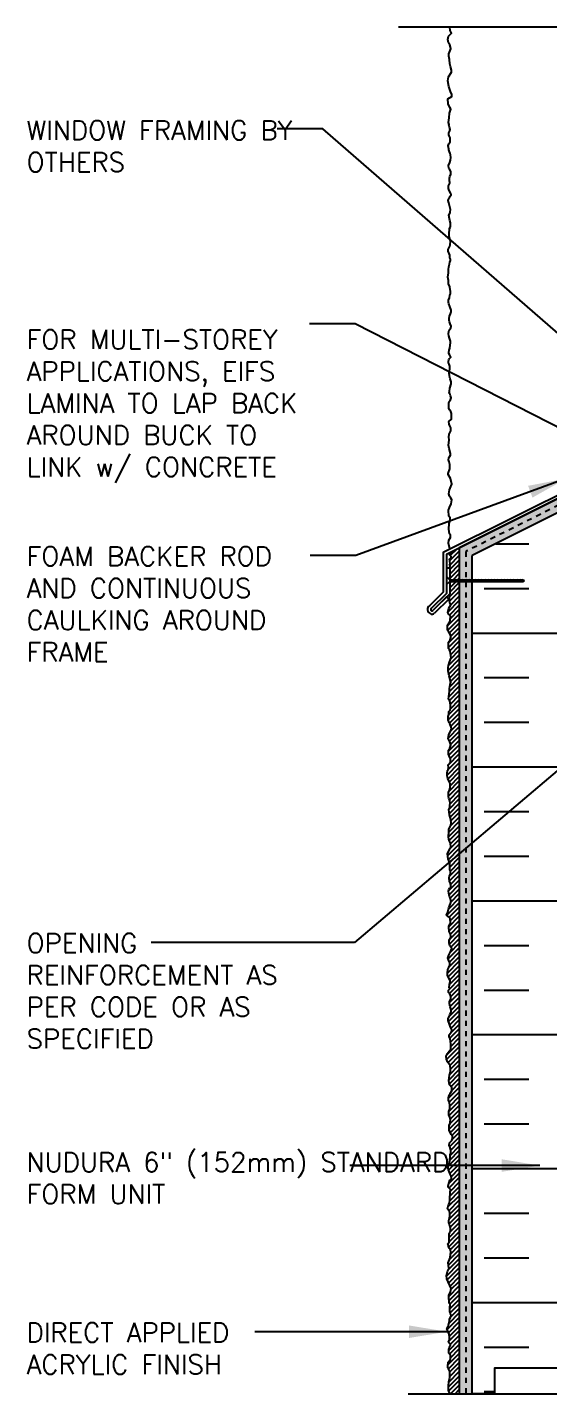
# Model space of a CAD drawing. Header units: inches. Extents: x 2793.9 to 2824.6, y 334.8 to 385.5.
# Drawn here: x 2793.93 to 2804.16, y 357.75 to 384.54 of the extents above; entities that cross this region are included whole.
import ezdxf

# ---------------------------------------------------------------- set-up
doc = ezdxf.new("R2010")
doc.units = ezdxf.units.IN
doc.header["$LTSCALE"] = 0.5
doc.header["$MEASUREMENT"] = 0
doc.linetypes.add('DASHED2', pattern=[0.375, 0.25, -0.125])
for name, color, linetype in [('HATCH', 12, 'CONTINUOUS'), ('LINE50', 5, 'CONTINUOUS'), ('LINE9', 9, 'CONTINUOUS'), ('TEXT', 4, 'CONTINUOUS')]:
    doc.layers.add(name, color=color, linetype=linetype)
doc.styles.add('DIM', font='romans.shx', dxfattribs={"width": 0.7})
doc.styles.get("Standard").update_dxf_attribs({"font": 'romans.shx'})
doc.dimstyles.new('ext_12', dxfattribs={"dimscale": 12, "dimtxt": 0.09375, "dimasz": 0.09375, "dimexe": 0.09375, "dimexo": 0.0625, "dimgap": 0.0625, "dimtad": 1, "dimdec": 1, "dimzin": 3, "dimdsep": 46, "dimlunit": 4, "dimtxsty": 'DIM', "dimcen": 0.09, "dimdle": 0.09375, "dimclrt": 4, "dimadec": 0, "dimazin": 0, "dimtfac": 1, "dimtdec": 1, "dimtmove": 2, "dimatfit": 3, "dimfxl": 1, "dimfrac": 2, "dimtolj": 1, "dimtzin": 0, "dimarcsym": 0})

msp = doc.modelspace()

# ---------------------------------------------------------------- hatches: boundary and pattern name
at = {"layer": 'HATCH'}
h = msp.add_hatch(dxfattribs=at)
h.set_pattern_fill('AR-SAND', color=256, scale=0.05)
h.set_pattern_definition([(37.5, (0, 0), (-0.003149668, 0.0963411885), [0, -0.076, 0, -0.085, 0, -0.08125]), (7.5, (0, 0), (0.088488835, 0.141107303), [0, -0.041, 0, -0.0685, 0, -0.02625]), (327.5, (-0.0615, 0), (0.155707093, 0.0002829527), [0, -0.025, 0, -0.09, 0, -0.1175]), (317.5, (-0.0615, 0), (0.15030633, 0.043883778), [0, -0.0125, 0, -0.059, 0, -0.0675])])
h.paths.add_polyline_path([(2809.578, 375.86, -0.414214), (2809.453, 375.735), (2806.096, 375.735), (2806.096, 375.672), (2805.783, 375.672), (2805.783, 375.608), (2809.578, 375.608)])
h.paths.add_polyline_path([(2802.516, 373.68), (2802.419, 373.68), (2802.391, 373.66), (2802.391, 357.753), (2802.516, 357.753)])
h.paths.add_polyline_path([(2802.641, 373.68), (2802.516, 373.68), (2802.516, 357.753), (2802.641, 357.753)])
edge = h.paths.add_edge_path()
edge.add_line((2805.266, 375.499), (2805.328, 375.553))
edge.add_line((2805.328, 375.553), (2805.328, 375.569))
edge.add_arc((2805.266, 375.569), 0.0625, 0, 116.5651)
edge.add_line((2805.238, 375.625), (2802.516, 374.264))
edge.add_line((2802.516, 374.264), (2802.516, 373.711))
edge.add_line((2802.516, 373.711), (2802.641, 373.711))
edge.add_line((2802.641, 373.711), (2802.641, 374.186))
edge.add_line((2802.641, 374.186), (2805.266, 375.499))
edge = h.paths.add_edge_path()
edge.add_line((2805.328, 375.553), (2805.391, 375.608))
edge.add_line((2805.391, 375.608), (2805.391, 375.672))
edge.add_line((2805.391, 375.672), (2805.052, 375.672))
edge.add_line((2805.052, 375.672), (2802.391, 374.341))
edge.add_line((2802.391, 374.341), (2802.391, 373.711))
edge.add_line((2802.391, 373.711), (2802.516, 373.711))
edge.add_line((2802.516, 373.711), (2802.516, 374.264))
edge.add_line((2802.516, 374.264), (2805.238, 375.625))
edge.add_arc((2805.266, 375.569), 0.0625, 0, 116.5651, ccw=False)
edge.add_line((2805.328, 375.569), (2805.328, 375.553))
h = msp.add_hatch(dxfattribs=at)
h.set_pattern_fill('INSUL', color=256, scale=7)
h.set_pattern_definition([(0, (85.1276, -147.084), (0, 2.625), []), (0, (85.1276, -146.209), (0, 2.625), [0.875, -0.875]), (0, (85.1276, -145.334), (0, 2.625), [0.875, -0.875])])
h.paths.add_polyline_path([(2805.266, 375.499), (2802.641, 374.186), (2802.641, 357.753), (2803.078, 357.753), (2803.078, 358.253), (2804.578, 358.253), (2804.578, 357.753), (2805.266, 357.753)])
h.paths.add_polyline_path([(2813.891, 375.608), (2811.266, 375.608), (2811.266, 357.753), (2811.953, 357.753), (2811.953, 358.253), (2813.453, 358.253), (2813.453, 357.753), (2813.891, 357.753)])
h = msp.add_hatch(dxfattribs=at)
h.set_pattern_fill('ANSI31', color=256, scale=0.5)
h.paths.add_polyline_path([(2802.203, 373.515), (2802.203, 373.437), (2802.208, 373.405), (2802.201, 373.38), (2802.198, 373.348), (2802.199, 373.303), (2802.207, 373.262), (2802.224, 373.217), (2802.188, 373.153), (2802.169, 373.067), (2802.185, 373.028), (2802.219, 373.001), (2802.21, 372.917), (2802.21, 372.903), (2802.194, 372.87), (2802.16, 372.817), (2802.157, 372.762), (2802.16, 372.723), (2802.188, 372.684), (2802.221, 372.634), (2802.224, 372.581), (2802.21, 372.531), (2802.18, 372.487), (2802.182, 372.362), (2802.196, 372.337), (2802.21, 372.303), (2802.227, 372.228), (2802.232, 372.181), (2802.216, 372.148), (2802.196, 372.095), (2802.182, 372.028), (2802.171, 371.989), (2802.171, 371.925), (2802.194, 371.828), (2802.224, 371.703), (2802.213, 371.659), (2802.199, 371.578), (2802.199, 371.523), (2802.185, 371.422), (2802.182, 371.37), (2802.205, 371.331), (2802.219, 371.261), (2802.219, 371.192), (2802.21, 371.157), (2802.188, 371.126), (2802.183, 371.067), (2802.176, 371.028), (2802.176, 370.964), (2802.193, 370.912), (2802.205, 370.893), (2802.23, 370.823), (2802.238, 370.789), (2802.216, 370.735), (2802.183, 370.676), (2802.176, 370.597), (2802.207, 370.533), (2802.223, 370.476), (2802.209, 370.427), (2802.207, 370.408), (2802.179, 370.37), (2802.181, 370.292), (2802.191, 370.26), (2802.217, 370.2), (2802.217, 370.139), (2802.191, 370.102), (2802.176, 370.085), (2802.181, 370.03), (2802.174, 369.993), (2802.163, 369.971), (2802.151, 369.922), (2802.155, 369.867), (2802.169, 369.814), (2802.189, 369.767), (2802.209, 369.719), (2802.209, 369.648), (2802.196, 369.587), (2802.179, 369.54), (2802.177, 369.495), (2802.179, 369.457), (2802.189, 369.427), (2802.207, 369.378), (2802.21, 369.33), (2802.205, 369.285), (2802.205, 369.248), (2802.188, 369.203), (2802.193, 369.159), (2802.202, 369.1), (2802.223, 369.013), (2802.233, 368.941), (2802.221, 368.885), (2802.184, 368.815), (2802.183, 368.748), (2802.181, 368.693), (2802.181, 368.67), (2802.184, 368.627), (2802.198, 368.589), (2802.216, 368.549), (2802.222, 368.467), (2802.21, 368.441), (2802.189, 368.397), (2802.16, 368.338), (2802.172, 368.238), (2802.205, 368.154), (2802.207, 368.033), (2802.216, 367.998), (2802.217, 367.939), (2802.202, 367.904), (2802.195, 367.859), (2802.2, 367.805), (2802.216, 367.755), (2802.229, 367.666), (2802.202, 367.666), (2802.188, 367.638), (2802.179, 367.605), (2802.183, 367.565), (2802.198, 367.502), (2802.209, 367.474), (2802.233, 367.41), (2802.217, 367.363), (2802.188, 367.278), (2802.167, 367.197), (2802.137, 367.136), (2802.205, 367.084), (2802.21, 367.06), (2802.219, 366.986), (2802.193, 366.947), (2802.183, 366.92), (2802.184, 366.902), (2802.195, 366.817), (2802.214, 366.774), (2802.226, 366.725), (2802.226, 366.695), (2802.193, 366.642), (2802.193, 366.59), (2802.205, 366.536), (2802.243, 366.484), (2802.216, 366.417), (2802.196, 366.377), (2802.183, 366.351), (2802.165, 366.299), (2802.179, 366.257), (2802.207, 366.198), (2802.207, 366.158), (2802.198, 366.139), (2802.184, 366.108), (2802.169, 366.068), (2802.157, 366.007), (2802.16, 365.962), (2802.181, 365.916), (2802.209, 365.856), (2802.212, 365.821), (2802.202, 365.779), (2802.191, 365.713), (2802.205, 365.693), (2802.179, 365.662), (2802.181, 365.618), (2802.203, 365.592), (2802.228, 365.54), (2802.226, 365.497), (2802.196, 365.437), (2802.202, 365.406), (2802.207, 365.37), (2802.214, 365.34), (2802.226, 365.3), (2802.235, 365.248), (2802.207, 365.191), (2802.2, 365.154), (2802.176, 365.107), (2802.176, 365.067), (2802.196, 364.998), (2802.221, 364.937), (2802.247, 364.887), (2802.236, 364.845), (2802.19, 364.788), (2802.193, 364.748), (2802.212, 364.71), (2802.223, 364.606), (2802.226, 364.547), (2802.226, 364.509), (2802.195, 364.471), (2802.162, 364.424), (2802.134, 364.373), (2802.139, 364.313), (2802.162, 364.257), (2802.214, 364.186), (2802.221, 364.118), (2802.217, 364.062), (2802.196, 363.996), (2802.188, 363.892), (2802.2, 363.807), (2802.245, 363.757), (2802.245, 363.694), (2802.209, 363.637), (2802.193, 363.613), (2802.181, 363.562), (2802.179, 363.533), (2802.179, 363.528), (2802.181, 363.505), (2802.198, 363.463), (2802.203, 363.404), (2802.203, 363.349), (2802.198, 363.319), (2802.186, 363.284), (2802.188, 363.257), (2802.189, 363.22), (2802.203, 363.173), (2802.217, 363.128), (2802.21, 363.079), (2802.209, 363.053), (2802.193, 363.017), (2802.193, 363), (2802.195, 362.956), (2802.191, 362.913), (2802.214, 362.88), (2802.229, 362.838), (2802.256, 362.805), (2802.261, 362.757), (2802.245, 362.715), (2802.2, 362.673), (2802.193, 362.617), (2802.2, 362.593), (2802.214, 362.572), (2802.223, 362.527), (2802.228, 362.466), (2802.21, 362.44), (2802.209, 362.392), (2802.205, 362.35), (2802.205, 362.316), (2802.191, 362.281), (2802.183, 362.255), (2802.174, 362.223), (2802.176, 362.178), (2802.179, 362.14), (2802.205, 362.076), (2802.21, 362.058), (2802.233, 362.017), (2802.236, 361.97), (2802.207, 361.937), (2802.191, 361.904), (2802.172, 361.824), (2802.174, 361.803), (2802.221, 361.754), (2802.214, 361.704), (2802.209, 361.661), (2802.203, 361.614), (2802.203, 361.548), (2802.2, 361.492), (2802.177, 361.456), (2802.163, 361.377), (2802.177, 361.349), (2802.196, 361.326), (2802.207, 361.284), (2802.207, 361.241), (2802.2, 361.203), (2802.188, 361.151), (2802.188, 361.109), (2802.191, 361.079), (2802.207, 361.05), (2802.221, 360.993), (2802.221, 360.942), (2802.205, 360.911), (2802.19, 360.894), (2802.191, 360.723), (2802.167, 360.688), (2802.171, 360.662), (2802.195, 360.609), (2802.218, 360.571), (2802.222, 360.528), (2802.211, 360.431), (2802.211, 360.415), (2802.173, 360.318), (2802.187, 360.221), (2802.193, 360.213), (2802.163, 360.148), (2802.139, 360.073), (2802.147, 360.004), (2802.175, 359.943), (2802.232, 359.816), (2802.22, 359.749), (2802.183, 359.68), (2802.183, 359.61), (2802.193, 359.572), (2802.195, 359.529), (2802.212, 359.502), (2802.212, 359.476), (2802.206, 359.456), (2802.205, 359.434), (2802.205, 359.399), (2802.208, 359.359), (2802.214, 359.335), (2802.233, 359.284), (2802.216, 359.25), (2802.199, 359.215), (2802.199, 359.181), (2802.189, 359.126), (2802.179, 359.094), (2802.175, 359.069), (2802.147, 359.025), (2802.157, 358.999), (2802.193, 358.918), (2802.197, 358.855), (2802.201, 358.806), (2802.179, 358.762), (2802.221, 358.706), (2802.191, 358.653), (2802.187, 358.619), (2802.185, 358.578), (2802.189, 358.546), (2802.216, 358.51), (2802.216, 358.432), (2802.21, 358.42), (2802.171, 358.369), (2802.165, 358.288), (2802.169, 358.258), (2802.181, 358.242), (2802.206, 358.187), (2802.208, 358.114), (2802.206, 358.064), (2802.2, 358.045), (2802.185, 357.995), (2802.179, 357.902), (2802.181, 357.821), (2802.203, 357.753), (2802.391, 357.753), (2802.391, 373.68), (2802.231, 373.68), (2802.209, 373.664), (2802.209, 373.65), (2802.186, 373.622), (2802.201, 373.572), (2802.207, 373.519)])
h.paths.add_polyline_path([(2802.203, 373.909), (2802.203, 373.888), (2802.21, 373.878), (2802.202, 373.864), (2802.207, 373.844), (2802.205, 373.826), (2802.197, 373.808), (2802.211, 373.779), (2802.21, 373.757), (2802.204, 373.734), (2802.205, 373.72), (2802.208, 373.711), (2802.391, 373.711), (2802.391, 374.341), (2802.209, 374.25), (2802.216, 374.237), (2802.2, 374.201), (2802.212, 374.186), (2802.232, 374.165), (2802.229, 374.134), (2802.2, 374.117), (2802.203, 374.082), (2802.204, 374.073), (2802.214, 374.032), (2802.2, 374.011), (2802.206, 373.997), (2802.212, 373.993), (2802.203, 373.945), (2802.209, 373.912)])

# ---------------------------------------------------------------- linework, layer by layer
msp.add_lwpolyline([(2802.203, 374.317), (2802.181, 374.428), (2802.183, 374.487), (2802.22, 374.54), (2802.22, 374.587), (2802.201, 374.614), (2802.191, 374.661), (2802.183, 374.706), (2802.191, 374.815), (2802.212, 374.872), (2802.212, 374.925), (2802.185, 374.959), (2802.179, 375.079), (2802.197, 375.131), (2802.229, 375.202), (2802.247, 375.282), (2802.228, 375.314), (2802.201, 375.352), (2802.187, 375.396), (2802.2, 375.473), (2802.21, 375.509), (2802.242, 375.583), (2802.217, 375.695), (2802.171, 375.774), (2802.17, 375.798), (2802.206, 375.885), (2802.206, 375.913), (2802.203, 375.972), (2802.192, 376.027), (2802.181, 376.065), (2802.185, 376.105), (2802.216, 376.156), (2802.218, 376.185), (2802.192, 376.285), (2802.178, 376.351), (2802.188, 376.396), (2802.191, 376.458), (2802.188, 376.51), (2802.191, 376.564), (2802.227, 376.633), (2802.227, 376.647), (2802.226, 376.693), (2802.204, 376.731), (2802.193, 376.76), (2802.185, 376.812), (2802.236, 376.862), (2802.236, 376.973), (2802.226, 377.013), (2802.199, 377.043), (2802.184, 377.079), (2802.184, 377.136), (2802.188, 377.177), (2802.193, 377.207), (2802.218, 377.238), (2802.23, 377.278), (2802.217, 377.317), (2802.209, 377.343), (2802.195, 377.371), (2802.201, 377.406), (2802.207, 377.466), (2802.229, 377.556), (2802.229, 377.592), (2802.209, 377.651), (2802.203, 377.675), (2802.199, 377.716), (2802.195, 377.764), (2802.207, 377.84), (2802.205, 377.852), (2802.204, 377.9), (2802.191, 377.939), (2802.179, 377.964), (2802.179, 377.998), (2802.187, 378.026), (2802.194, 378.045), (2802.204, 378.055), (2802.224, 378.074), (2802.204, 378.115), (2802.187, 378.149), (2802.187, 378.171), (2802.193, 378.211), (2802.203, 378.255), (2802.211, 378.311), (2802.219, 378.358), (2802.216, 378.39), (2802.198, 378.45), (2802.185, 378.492), (2802.181, 378.535), (2802.188, 378.577), (2802.195, 378.608), (2802.222, 378.653), (2802.232, 378.685), (2802.215, 378.732), (2802.199, 378.769), (2802.194, 378.8), (2802.193, 378.834), (2802.199, 378.877), (2802.217, 378.924), (2802.232, 378.966), (2802.233, 378.997), (2802.207, 379.071), (2802.187, 379.119), (2802.181, 379.155), (2802.18, 379.194), (2802.196, 379.242), (2802.206, 379.289), (2802.218, 379.319), (2802.217, 379.365), (2802.212, 379.411), (2802.206, 379.434), (2802.206, 379.458), (2802.181, 379.512), (2802.181, 379.579), (2802.169, 379.642), (2802.179, 379.728), (2802.178, 379.798), (2802.184, 379.845), (2802.197, 379.898), (2802.205, 379.937), (2802.216, 379.972), (2802.219, 379.997), (2802.206, 380.027), (2802.203, 380.077), (2802.173, 380.156), (2802.172, 380.188), (2802.188, 380.216), (2802.208, 380.255), (2802.21, 380.277), (2802.218, 380.346), (2802.204, 380.405), (2802.194, 380.441), (2802.19, 380.493), (2802.195, 380.531), (2802.196, 380.56), (2802.202, 380.598), (2802.216, 380.633), (2802.217, 380.711), (2802.203, 380.758), (2802.196, 380.787), (2802.184, 380.862), (2802.213, 380.906), (2802.213, 380.92), (2802.219, 380.969), (2802.2, 381.049), (2802.184, 381.101), (2802.175, 381.147), (2802.178, 381.182), (2802.203, 381.221), (2802.203, 381.225), (2802.231, 381.26), (2802.227, 381.283), (2802.194, 381.346), (2802.182, 381.382), (2802.18, 381.433), (2802.19, 381.463), (2802.207, 381.487), (2802.206, 381.501), (2802.196, 381.532), (2802.196, 381.552), (2802.196, 381.583), (2802.207, 381.617), (2802.22, 381.652), (2802.223, 381.652), (2802.222, 381.707), (2802.196, 381.766), (2802.186, 381.785), (2802.182, 381.833), (2802.203, 381.89), (2802.221, 381.938), (2802.224, 381.991), (2802.22, 382.043), (2802.212, 382.07), (2802.199, 382.104), (2802.186, 382.139), (2802.188, 382.153), (2802.173, 382.223), (2802.186, 382.258), (2802.209, 382.3), (2802.21, 382.326), (2802.209, 382.375), (2802.193, 382.418), (2802.187, 382.434), (2802.186, 382.466), (2802.193, 382.5), (2802.204, 382.523), (2802.21, 382.54), (2802.2, 382.587), (2802.193, 382.614), (2802.187, 382.624), (2802.192, 382.636), (2802.182, 382.679), (2802.194, 382.772), (2802.202, 382.863), (2802.226, 382.936), (2802.206, 382.973), (2802.172, 383.044), (2802.164, 383.144), (2802.245, 383.184), (2802.242, 383.227), (2802.219, 383.288), (2802.185, 383.381), (2802.168, 383.492), (2802.177, 383.571), (2802.236, 383.664), (2802.236, 383.706), (2802.221, 383.774), (2802.204, 383.828), (2802.2, 383.91), (2802.187, 383.976), (2802.183, 384.025), (2802.226, 384.121), (2802.226, 384.127), (2802.206, 384.199), (2802.179, 384.242), (2802.164, 384.308), (2802.179, 384.368), (2802.238, 384.431), (2802.213, 384.482), (2802.203, 384.544)], dxfattribs=at)
at = {"layer": 'LINE50', "linetype": 'DASHED2', "ltscale": 0.5}
for p, q in [((2805.238, 375.625), (2802.516, 374.264)), ((2802.516, 374.264), (2802.516, 357.753))]:
    msp.add_line(p, q, dxfattribs=at)
at = {"layer": 'LINE50'}
msp.add_line((2802.641, 357.753), (2802.641, 374.186), dxfattribs=at)
for points in [[(2805.266, 375.499), (2802.641, 374.186)], [(2805.266, 357.753), (2804.578, 357.753), (2804.578, 358.253), (2803.078, 358.253), (2803.078, 357.753), (2802.641, 357.753)]]:
    msp.add_lwpolyline(points, dxfattribs=at)
at = {"layer": 'LINE9'}
for p, q in [((2807.297, 384.544), (2801.203, 384.544)), ((2802.078, 374.254), (2805.04, 375.735)), ((2802.141, 374.216), (2805.017, 375.654)), ((2802.391, 374.341), (2802.391, 357.753)), ((2802.078, 374.254), (2802.078, 373.471)), ((2802.141, 374.216), (2802.141, 373.445)), ((2802.141, 373.945), (2802.203, 373.945)), ((2802.141, 373.945), (2802.141, 373.445)), ((2802.141, 373.774), (2802.203, 373.711)), ((2802.203, 373.945), (2802.203, 373.437)), ((2802.078, 373.471), (2801.808, 373.202)), ((2802.141, 373.617), (2802.203, 373.68)), ((2802.203, 373.711), (2803.637, 373.711)), ((2802.203, 373.68), (2802.651, 373.68)), ((2802.203, 373.68), (2803.637, 373.68)), ((2802.221, 373.673), (2802.286, 373.718)), ((2802.283, 373.673), (2802.348, 373.718)), ((2802.346, 373.673), (2802.411, 373.718)), ((2802.408, 373.673), (2802.473, 373.718)), ((2802.471, 373.673), (2802.536, 373.718)), ((2802.533, 373.673), (2802.598, 373.718)), ((2802.596, 373.673), (2802.661, 373.718)), ((2802.658, 373.673), (2802.723, 373.718)), ((2802.721, 373.673), (2802.786, 373.718)), ((2802.783, 373.673), (2802.848, 373.718)), ((2802.846, 373.673), (2802.911, 373.718)), ((2802.908, 373.673), (2802.973, 373.718)), ((2802.971, 373.673), (2803.036, 373.718)), ((2803.033, 373.673), (2803.098, 373.718)), ((2803.096, 373.673), (2803.161, 373.718)), ((2803.158, 373.673), (2803.223, 373.718)), ((2803.221, 373.673), (2803.286, 373.718)), ((2803.283, 373.673), (2803.348, 373.718)), ((2803.346, 373.673), (2803.411, 373.718)), ((2803.408, 373.673), (2803.473, 373.718)), ((2803.471, 373.673), (2803.536, 373.718)), ((2803.533, 373.673), (2803.598, 373.718)), ((2803.582, 373.673), (2803.647, 373.718)), ((2803.637, 373.711), (2803.669, 373.695)), ((2803.637, 373.68), (2803.669, 373.695)), ((2802.141, 373.445), (2801.843, 373.149)), ((2802.141, 373.445), (2801.843, 373.149)), ((2802.203, 373.437), (2801.872, 373.107)), ((2802.142, 373.377), (2801.872, 373.107)), ((2802.186, 373.333), (2801.908, 373.055)), ((2802.142, 373.377), (2802.186, 373.333)), ((2801.391, 357.753), (2807.391, 357.753))]:
    msp.add_line(p, q, dxfattribs=at)
for points in [[(2805.052, 375.672), (2802.391, 374.341)], [(2802.203, 373.945), (2802.212, 373.993), (2802.206, 373.997), (2802.2, 374.011), (2802.214, 374.032), (2802.204, 374.073), (2802.203, 374.082), (2802.2, 374.117), (2802.229, 374.134), (2802.232, 374.165), (2802.212, 374.186), (2802.2, 374.201), (2802.216, 374.237), (2802.209, 374.25)], [(2802.203, 357.753), (2802.181, 357.821), (2802.179, 357.902), (2802.185, 357.995), (2802.2, 358.045), (2802.206, 358.064), (2802.208, 358.114), (2802.206, 358.187), (2802.181, 358.242), (2802.169, 358.258), (2802.165, 358.288), (2802.171, 358.369), (2802.21, 358.42), (2802.216, 358.432), (2802.216, 358.503), (2802.208, 358.521), (2802.189, 358.546), (2802.185, 358.578), (2802.187, 358.619), (2802.191, 358.653), (2802.22, 358.704), (2802.218, 358.71), (2802.179, 358.762), (2802.201, 358.806), (2802.197, 358.855), (2802.193, 358.918), (2802.157, 358.999), (2802.147, 359.025), (2802.175, 359.069), (2802.179, 359.094), (2802.189, 359.126), (2802.199, 359.181), (2802.199, 359.215), (2802.216, 359.25), (2802.23, 359.278), (2802.23, 359.292), (2802.214, 359.335), (2802.208, 359.359), (2802.205, 359.399), (2802.205, 359.434), (2802.206, 359.456), (2802.212, 359.476), (2802.212, 359.497), (2802.21, 359.505), (2802.195, 359.529), (2802.193, 359.572), (2802.183, 359.61), (2802.183, 359.68), (2802.22, 359.749), (2802.232, 359.816), (2802.175, 359.943), (2802.147, 360.004), (2802.139, 360.073), (2802.163, 360.148), (2802.193, 360.213), (2802.187, 360.221), (2802.173, 360.318), (2802.211, 360.415), (2802.211, 360.431), (2802.222, 360.528), (2802.218, 360.571), (2802.195, 360.609), (2802.171, 360.662), (2802.167, 360.688), (2802.191, 360.723), (2802.19, 360.894), (2802.205, 360.911), (2802.221, 360.942), (2802.221, 360.993), (2802.207, 361.05), (2802.191, 361.079), (2802.188, 361.109), (2802.188, 361.151), (2802.2, 361.203), (2802.207, 361.241), (2802.207, 361.284), (2802.196, 361.326), (2802.177, 361.349), (2802.163, 361.377), (2802.177, 361.456), (2802.2, 361.492), (2802.203, 361.548), (2802.203, 361.614), (2802.209, 361.661), (2802.214, 361.704), (2802.221, 361.754), (2802.174, 361.803), (2802.172, 361.824), (2802.191, 361.904), (2802.207, 361.937), (2802.236, 361.97), (2802.233, 362.017), (2802.21, 362.058), (2802.205, 362.076), (2802.179, 362.14), (2802.176, 362.178), (2802.174, 362.223), (2802.183, 362.255), (2802.191, 362.281), (2802.205, 362.316), (2802.205, 362.35), (2802.209, 362.392), (2802.21, 362.44), (2802.228, 362.466), (2802.223, 362.527), (2802.214, 362.572), (2802.2, 362.593), (2802.193, 362.617), (2802.2, 362.673), (2802.245, 362.715), (2802.261, 362.757), (2802.256, 362.805), (2802.229, 362.838), (2802.214, 362.88), (2802.191, 362.913), (2802.195, 362.956), (2802.193, 363), (2802.193, 363.017), (2802.209, 363.053), (2802.21, 363.079), (2802.217, 363.128), (2802.203, 363.173), (2802.189, 363.22), (2802.188, 363.257), (2802.186, 363.284), (2802.198, 363.319), (2802.203, 363.349), (2802.203, 363.404), (2802.198, 363.463), (2802.181, 363.505), (2802.179, 363.528), (2802.179, 363.533), (2802.181, 363.562), (2802.193, 363.613), (2802.209, 363.637), (2802.245, 363.694), (2802.245, 363.757), (2802.2, 363.807), (2802.188, 363.892), (2802.196, 363.996), (2802.217, 364.062), (2802.221, 364.118), (2802.214, 364.186), (2802.162, 364.257), (2802.139, 364.313), (2802.134, 364.373), (2802.162, 364.424), (2802.195, 364.471), (2802.226, 364.509), (2802.226, 364.547), (2802.223, 364.606), (2802.212, 364.71), (2802.193, 364.748), (2802.19, 364.788), (2802.236, 364.845), (2802.247, 364.887), (2802.221, 364.937), (2802.196, 364.998), (2802.176, 365.067), (2802.176, 365.107), (2802.2, 365.154), (2802.207, 365.191), (2802.233, 365.243), (2802.233, 365.262), (2802.226, 365.3), (2802.214, 365.34), (2802.207, 365.37), (2802.202, 365.406), (2802.196, 365.437), (2802.226, 365.497), (2802.228, 365.54), (2802.203, 365.592), (2802.181, 365.618), (2802.179, 365.662), (2802.205, 365.693), (2802.191, 365.713), (2802.202, 365.779), (2802.212, 365.821), (2802.209, 365.856), (2802.181, 365.916), (2802.16, 365.962), (2802.157, 366.007), (2802.169, 366.068), (2802.184, 366.108), (2802.198, 366.139), (2802.207, 366.158), (2802.207, 366.198), (2802.179, 366.257), (2802.165, 366.299), (2802.183, 366.351), (2802.196, 366.377), (2802.216, 366.417), (2802.243, 366.484), (2802.205, 366.536), (2802.193, 366.59), (2802.193, 366.642), (2802.226, 366.695), (2802.226, 366.725), (2802.214, 366.774), (2802.195, 366.817), (2802.184, 366.902), (2802.183, 366.92), (2802.193, 366.947), (2802.217, 366.984), (2802.217, 367), (2802.21, 367.06), (2802.205, 367.084), (2802.137, 367.136), (2802.167, 367.197), (2802.188, 367.278), (2802.217, 367.363), (2802.233, 367.41), (2802.209, 367.474), (2802.198, 367.502), (2802.183, 367.565), (2802.179, 367.605), (2802.188, 367.638), (2802.202, 367.666), (2802.229, 367.666), (2802.216, 367.755), (2802.2, 367.805), (2802.195, 367.859), (2802.202, 367.904), (2802.217, 367.939), (2802.216, 367.998), (2802.207, 368.033), (2802.205, 368.154), (2802.172, 368.238), (2802.16, 368.338), (2802.189, 368.397), (2802.21, 368.441), (2802.222, 368.467), (2802.216, 368.549), (2802.198, 368.589), (2802.184, 368.627), (2802.181, 368.67), (2802.181, 368.693), (2802.183, 368.748), (2802.184, 368.815), (2802.221, 368.885), (2802.233, 368.941), (2802.223, 369.013), (2802.202, 369.1), (2802.193, 369.159), (2802.188, 369.203), (2802.205, 369.248), (2802.205, 369.285), (2802.21, 369.33), (2802.207, 369.378), (2802.189, 369.427), (2802.179, 369.457), (2802.177, 369.495), (2802.179, 369.54), (2802.196, 369.587), (2802.209, 369.648), (2802.209, 369.719), (2802.189, 369.767), (2802.169, 369.814), (2802.155, 369.867), (2802.151, 369.922), (2802.163, 369.971), (2802.174, 369.993), (2802.181, 370.03), (2802.176, 370.085), (2802.191, 370.102), (2802.217, 370.139), (2802.217, 370.2), (2802.191, 370.26), (2802.181, 370.292), (2802.179, 370.37), (2802.207, 370.408), (2802.209, 370.427), (2802.223, 370.476), (2802.207, 370.533), (2802.176, 370.597), (2802.183, 370.676), (2802.216, 370.735), (2802.238, 370.789), (2802.23, 370.823), (2802.205, 370.893), (2802.193, 370.912), (2802.176, 370.964), (2802.176, 371.028), (2802.183, 371.067), (2802.188, 371.126), (2802.21, 371.157), (2802.219, 371.192), (2802.219, 371.261), (2802.205, 371.331), (2802.182, 371.37), (2802.185, 371.422), (2802.199, 371.523), (2802.199, 371.578), (2802.213, 371.659), (2802.224, 371.703), (2802.194, 371.828), (2802.171, 371.925), (2802.171, 371.989), (2802.182, 372.028), (2802.196, 372.095), (2802.216, 372.148), (2802.232, 372.181), (2802.227, 372.228), (2802.21, 372.303), (2802.196, 372.337), (2802.182, 372.362), (2802.18, 372.487), (2802.21, 372.531), (2802.224, 372.581), (2802.221, 372.634), (2802.188, 372.684), (2802.16, 372.723), (2802.157, 372.762), (2802.16, 372.817), (2802.194, 372.87), (2802.21, 372.903), (2802.21, 372.917), (2802.219, 373.001), (2802.185, 373.028), (2802.169, 373.067), (2802.188, 373.153), (2802.224, 373.217), (2802.207, 373.262), (2802.199, 373.303), (2802.198, 373.348), (2802.201, 373.38), (2802.207, 373.403), (2802.206, 373.419), (2802.203, 373.437)]]:
    msp.add_lwpolyline(points, dxfattribs=at)
for centre, radius, start, end in [((2801.857, 373.128), 0.089, 123.2562, 304.9908), ((2801.856, 373.127), 0.0255, 118.7552, 309.4918), ((2801.856, 373.127), 0.0255, 118.7552, 309.4918)]:
    msp.add_arc(centre, radius, start, end, dxfattribs=at)

# ---------------------------------------------------------------- texts
at = {"layer": 'TEXT', "char_height": 0.375, "attachment_point": 4}
for s, insert, width in [('WINDOW FRAMING BY OTHERS', (2793.917, 382.213), 5.75279), ('FOR MULTI-STOREY APPLICATIONS, EIFS LAMINA TO LAP BACK AROUND BUCK TO LINK w/ CONCRETE', (2793.917, 377.112), 5.75279), ('FOAM BACKER ROD AND CONTINUOUS CAULKING AROUND FRAME', (2793.917, 373.235), 5.75279), ('OPENING REINFORCEMENT AS PER CODE OR AS SPECIFIED', (2793.917, 365.65), 5.75279), ('NUDURA 6" (152mm) STANDARD FORM UNIT ', (2793.917, 361.98), 9.23342), ('DIRECT APPLIED ACRYLIC FINISH', (2793.917, 358.639), 5.28168)]:
    msp.add_mtext(s, dxfattribs=dict(at, insert=insert, width=width))

# ---------------------------------------------------------------- leaders
at = {"layer": 'TEXT'}
for points in [[(2805.487, 377.529), (2799.72, 382.554), (2798.823, 382.554)], [(2807.066, 375.299), (2800.351, 378.729), (2799.455, 378.729)], [(2804.485, 375.696), (2800.366, 374.188), (2799.47, 374.188)], [(2807.404, 372.598), (2800.339, 366.599), (2796.357, 366.599)], [(2803.971, 362.226), (2801.141, 362.226), (2800.245, 362.226)], [(2802.153, 358.968), (2799.281, 358.968), (2798.384, 358.968)]]:
    msp.add_leader(points, dimstyle='ext_12', override={"dimasz": 0.0625, "dimgap": 0.0625, "dimtad": 0}, dxfattribs=at)

doc.saveas('drawing.dxf')
